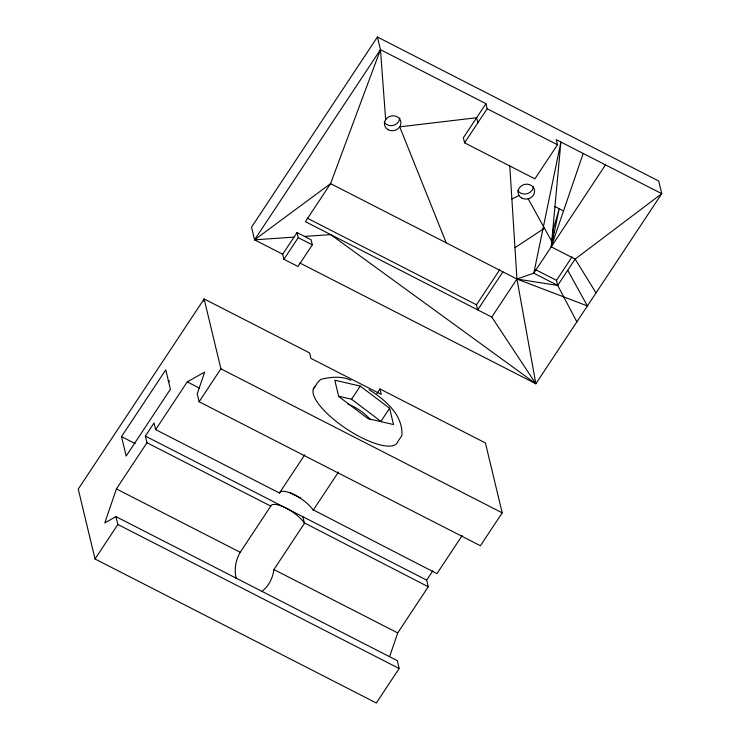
<?xml version="1.0" encoding="UTF-8"?>
<svg xmlns="http://www.w3.org/2000/svg" width="740" height="740" viewBox="0 0 740 740"><rect width="100%" height="100%" fill="white"/><g stroke="black" fill="none" stroke-linecap="round" stroke-linejoin="round"><path stroke-width="1.11" d="M596.033 292.892L575.146 259.093L551.235 246.846L559.237 208.745L552.641 231.518L552.641 240.139L551.605 242.766L552.29 241.823M203.74 301.171L204.129 298.942L309.616 352.943L310.92 358.373L381.239 394.383L379.944 388.953L485.431 442.964L502.201 512.838L480.417 545.75L199.115 401.737L197.219 393.865L204.666 372.063L187.248 381.886L155.65 429.625L279.461 493.016L304.741 454.822M155.65 429.625L154.049 422.966L145.364 436.082L302.873 516.724L304.473 523.374L273.911 569.541C272.838 577.875 268.879 585.951 262.219 591.205M145.364 436.082L146.964 442.742L116.411 488.899L104.803 522.921L115.967 516.622L397.269 660.644L399.156 668.507L376.327 703L95.025 558.977L78.246 489.103L204.129 298.942L220.899 368.816L199.115 401.737M389.73 656.306L397.713 632.922L428.266 586.765L426.675 580.105L432.872 570.734M583.194 153.467L551.235 246.846L560.892 142.043L533.799 273.19L516.946 279.045L491.767 317.072L535.852 383.746L661.754 193.686L658.711 181.023L377.409 37L251.535 227.162L254.569 239.825L282.699 254.218L283.92 259.287L297.989 266.483L312.308 244.847L311.087 239.779L297.027 232.582L282.699 254.218M377.409 37L380.453 49.663L330.586 183.631L305.407 221.658L491.767 317.072M236.19 578.578C234.044 569.772 235.607 560.06 240.222 552.299L271.478 505.05A20.776 6.716 33.5 0 1 287.222 508.722A20.776 6.716 33.5 0 1 304.159 522.782L428.266 586.765M279.461 493.016L280.155 491.943A20.776 6.716 33.5 0 1 295.898 495.615A20.776 6.716 33.5 0 1 312.844 509.666L436.952 573.648L462.232 535.455M576.858 321.854L557.71 285.437L567.7 270.304L575.146 259.093L661.754 193.686L556.267 139.675L557.479 144.744L534.909 178.84L464.581 142.838L463.37 137.769L485.94 103.674L380.453 49.663L254.569 239.825L294.021 237.124M121.508 436.6L165.788 369.843L170.394 389.24L126.17 456.053L121.508 436.6L135.115 443.584M283.92 259.287L298.248 237.651L297.027 232.582M95.025 558.977L117.854 524.484L115.967 516.622M464.581 142.838L487.161 108.734L485.94 103.674M313.362 389.009L317.71 382.46L320.67 379.38C330.688 377.039 341.242 375.689 350.88 380.286M338.282 396.141L351.565 399.221L360.241 386.104L389.61 408.276L393.514 424.557L368.067 418.664L338.698 396.492L334.795 380.212L360.241 386.104M376.762 393.754L379.944 388.953M313.15 510.267L338.43 472.074M389.61 408.276L380.924 421.393L351.565 399.221M502.885 271.839L477.707 309.875L476.486 304.806L499.777 269.628M605.496 164.881L533.799 273.19L557.71 285.437L556.489 280.368L572.057 256.845M551.485 244.126L551.938 243.497M168.628 381.84L169.062 381.452L168.378 380.795L169.238 381.285L168.322 380.564M254.569 239.825L330.586 183.631L516.946 279.045L587.403 305.935L567.7 270.304M528.212 198.829L544.455 228.225L514.966 247.715M511.877 199.005L519.027 195.526M304.492 236.402L330.725 234.626L535.852 383.746L516.946 279.045L509.786 165.945M516.946 279.045L557.71 285.437M487.161 108.734L557.479 144.744M554.945 206.553L563.519 210.946M535.566 269.656L556.489 280.368M307.267 218.171L476.486 304.806M298.248 237.651L312.308 244.847M299.839 262.987L535.852 383.746M220.899 368.816L502.201 512.838M187.248 381.886L199.532 388.176M289.497 492.331L300.792 498.113M302.873 516.724L426.675 580.105M146.964 442.742L270.785 506.132M116.411 488.899L240.222 552.299M273.911 569.541L397.713 632.922M117.854 524.484L399.156 668.507M552.641 231.518L554.279 232.351M369.047 389.592C384.976 399.887 403.032 414.428 401.922 435.425L397.584 441.983A49.858 16.114 33.5 0 1 345.478 428.201A49.858 16.114 33.5 0 1 315.323 386.521M544.455 228.225L551.735 241.407L552.641 240.139L552.003 238.474M446.257 242.85L399.72 126.836L476.634 117.734L477.846 122.803M380.453 49.663L385.66 119.63M347.809 404.059A20.776 6.716 33.5 0 1 370.305 419.599M399.73 118.011A8.307 7.428 -13.5 0 1 393.375 125.356A8.307 7.428 -13.5 0 1 384.199 122.044M533.355 186.415A8.307 7.428 -13.5 0 1 526.991 193.76A8.307 7.428 -13.5 0 1 517.815 190.458M388.352 129.796A8.307 7.428 -13.5 0 0 400.95 123.071A8.307 7.428 -13.5 0 0 388.768 116.837A8.307 7.428 -13.5 0 0 388.352 129.796M521.968 198.2A8.307 7.428 -13.5 0 0 534.567 191.484A8.307 7.428 -13.5 0 0 522.385 185.25A8.307 7.428 -13.5 0 0 521.968 198.2"/></g></svg>
